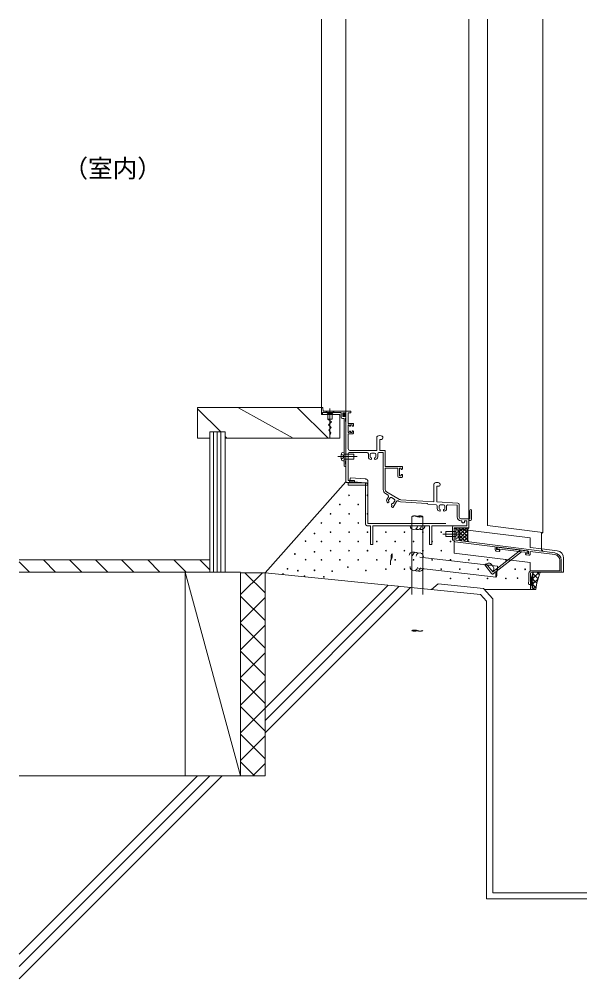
# Model space of a CAD drawing. Units: millimetres, scale not verified. Extents: x -1420 to 1420, y -983 to 983.
# Drawn here: x -457 to -2, y -563 to 217 of the extents above; entities that cross this region are included whole.
import ezdxf
from ezdxf.enums import TextEntityAlignment as Align

# ---------------------------------------------------------------- set-up
doc = ezdxf.new("R2010")
doc.units = ezdxf.units.MM
doc.header["$LTSCALE"] = 5
doc.linetypes.add('USER1', pattern=[50.8, 31.75, -6.35, 6.35, -6.35])
doc.linetypes.add('USER2', pattern=[19.05, 12.7, -6.35])
for name, color, linetype, lineweight in [('0-2_KUTAI', 3, 'Continuous', 18), ('0-3_BOUSUI', 1, 'Continuous', 18), ('0-4_HATCH', 9, 'Continuous', 18), ('0-5_MOJI', 7, 'Continuous', 18), ('0-7_ZATU', 6, 'Continuous', 18)]:
    doc.layers.add(name, color=color, linetype=linetype, lineweight=lineweight)
doc.styles.add('ＭＳ ゴシック', font='')
doc.styles.get('ＭＳ ゴシック').set_extended_font_data('MS Gothic')

msp = doc.modelspace()

# ---------------------------------------------------------------- linework, layer by layer
at = {"layer": '0-2_KUTAI'}
for p, q in [((-257.456, -232.648), (-257.456, -397.648)), ((-82.431, -250.151), (-257.456, -232.648)), ((-79.273, -246.189), (-37.456, -246.189)), ((-82.431, -250.151), (-77.456, -255.648)), ((-77.456, -497.648), (-77.456, -255.648)), ((-257.456, -397.648), (-457.456, -397.648)), ((-77.456, -497.648), (457.544, -497.648))]:
    msp.add_line(p, q, dxfattribs=at)
at = {"layer": '0-3_BOUSUI'}
msp.add_lwpolyline([(457.544, -492.648), (-72.456, -492.648), (-72.456, -253.721), (-80.017, -245.367), (-116.76, -241.693), (-122.233, -246.17)], dxfattribs=at)
at = {"layer": '0-4_HATCH'}
for p, q in [((-277.456, -250.395), (-259.709, -232.648)), ((-257.456, -249.047), (-273.856, -232.648)), ((-39.744, -232.699), (-39.21, -232.165)), ((-39.744, -237.189), (-34.72, -232.165)), ((-35.538, -237.479), (-39.744, -233.273)), ((-34.372, -234.155), (-36.362, -232.165)), ((-39.744, -241.68), (-35.536, -237.471)), ((-36.505, -241.002), (-39.744, -237.763)), ((-257.456, -342.648), (-157.456, -242.648)), ((-257.456, -352.648), (-148.365, -243.557)), ((-257.456, -362.648), (-139.274, -244.466)), ((-37.247, -244.75), (-39.744, -242.253)), ((-39.744, -246.17), (-37.022, -243.447)), ((-257.456, -271.498), (-277.456, -251.498)), ((-277.456, -272.845), (-257.456, -252.845)), ((-257.456, -293.949), (-277.456, -273.949)), ((-277.456, -295.296), (-257.456, -275.296)), ((-257.456, -316.399), (-277.456, -296.399)), ((-277.456, -317.747), (-257.456, -297.747)), ((-257.456, -338.85), (-277.456, -318.85)), ((-277.456, -340.197), (-257.456, -320.197)), ((-257.456, -361.301), (-277.456, -341.301)), ((-277.456, -362.648), (-257.456, -342.648)), ((-257.456, -383.751), (-277.456, -363.751)), ((-277.456, -385.099), (-257.456, -365.099)), ((-266.01, -397.648), (-277.456, -386.202)), ((-267.555, -397.648), (-257.456, -387.549)), ((-457.456, -552.648), (-302.456, -397.648)), ((-457.456, -542.648), (-312.456, -397.648)), ((-457.456, -562.648), (-292.456, -397.648))]:
    msp.add_line(p, q, dxfattribs=at)
at = {"layer": '0-7_ZATU'}
for p, q in [((-211.742, 217.352), (-211.742, -98.165)), ((-191.742, -101.665), (-191.742, 217.352)), ((-91.742, -192.635), (-91.742, 217.352)), ((-76.742, -194.22), (-76.742, 217.352)), ((-31.742, -199.746), (-31.742, 217.352)), ((-211.742, -98.165), (-312.454, -98.165)), ((-312.454, -123.165), (-312.454, -98.165)), ((-293.607, -118.165), (-312.454, -99.319)), ((-234.561, -123.165), (-279.662, -98.165)), ((-206.327, -123.165), (-231.327, -98.165)), ((-211.742, -98.165), (-211.742, -103.965)), ((-211.742, -98.707), (-211.742, -103.465)), ((-210.242, -101.165), (-210.667, -98.618)), ((-191.742, -101.165), (-210.242, -101.165)), ((-191.742, -101.165), (-191.742, -102.165)), ((-188.242, -101.165), (-191.242, -101.165)), ((-211.742, -103.965), (-196.742, -103.965)), ((-210.742, -102.265), (-210.742, -103.465)), ((-195.542, -102.265), (-210.742, -102.265)), ((-196.742, -104.466), (-197.243, -103.965)), ((-196.742, -123.165), (-196.742, -103.965)), ((-195.542, -102.265), (-195.542, -106.165)), ((-193.242, -107.165), (-194.542, -107.165)), ((-194.242, -104.773), (-192.134, -102.665)), ((-192.242, -102.665), (-194.242, -102.665)), ((-194.242, -103.359), (-193.548, -102.665)), ((-194.242, -102.665), (-194.242, -105.665)), ((-191.742, -105.223), (-194.242, -102.723)), ((-192.714, -105.665), (-194.242, -104.138)), ((-194.128, -105.665), (-194.242, -105.552)), ((-191.742, -105.665), (-194.242, -105.665)), ((-193.719, -105.665), (-191.742, -103.688)), ((-193.242, -107.165), (-193.242, -145.665)), ((-191.742, -103.809), (-192.886, -102.665)), ((-192.305, -105.665), (-191.742, -105.102)), ((-192.042, -107.165), (-192.042, -109.665)), ((-191.742, -101.665), (-191.742, -158.665)), ((-191.742, -105.665), (-191.742, -106.865)), ((-188.242, -102.665), (-190.042, -102.665)), ((-190.042, -102.665), (-190.042, -111.165)), ((-187.742, -101.665), (-187.742, -102.165)), ((-191.742, -109.965), (-191.742, -141.365)), ((-186.242, -111.165), (-190.042, -111.165)), ((-190.042, -112.365), (-190.042, -118.465)), ((-189.042, -112.365), (-190.042, -112.365)), ((-189.042, -112.365), (-189.042, -112.865)), ((-186.742, -112.365), (-186.742, -113.565)), ((-186.242, -113.565), (-186.742, -113.565)), ((-185.742, -111.665), (-185.742, -113.065)), ((-312.454, -123.165), (-302.456, -123.165)), ((-302.456, -118.165), (-302.456, -232.158)), ((-302.456, -118.165), (-289.956, -118.165)), ((-299.456, -118.165), (-299.456, -232.158)), ((-296.456, -118.165), (-296.456, -232.158)), ((-293.456, -118.165), (-293.456, -232.158)), ((-289.956, -232.158), (-289.956, -118.165)), ((-288.61, -123.165), (-289.956, -121.819)), ((-196.742, -123.165), (-289.956, -123.165)), ((-189.042, -118.465), (-190.042, -118.465)), ((-190.042, -119.665), (-190.042, -131.665)), ((-186.242, -119.665), (-190.042, -119.665)), ((-189.042, -117.965), (-189.042, -118.465)), ((-188.042, -117.465), (-188.542, -117.465)), ((-188.042, -117.465), (-188.042, -118.465)), ((-186.742, -118.465), (-188.042, -118.465)), ((-186.742, -117.265), (-186.742, -118.465)), ((-186.242, -117.265), (-186.742, -117.265)), ((-185.742, -117.765), (-185.742, -119.165)), ((-166.742, -122.567), (-166.742, -133.165)), ((-164.242, -124.165), (-164.242, -133.165)), ((-162.742, -124.165), (-164.242, -124.165)), ((-161.742, -122.567), (-161.742, -123.165)), ((-194.361, -134.763), (-193.242, -134.665)), ((-193.242, -134.665), (-193.242, -141.665)), ((-190.092, -135.865), (-190.092, -157.515)), ((-174.542, -134.865), (-189.092, -134.865)), ((-166.742, -133.165), (-188.542, -133.165)), ((-173.542, -135.865), (-173.542, -138.465)), ((-172.042, -136.365), (-172.042, -138.265)), ((-168.442, -135.365), (-171.042, -135.365)), ((-171.042, -139.448), (-171.042, -139.965)), ((-168.442, -139.965), (-168.442, -139.448)), ((-167.442, -138.265), (-167.442, -136.365)), ((-165.942, -138.465), (-165.942, -135.865)), ((-161.442, -134.865), (-164.942, -134.865)), ((-160.242, -133.165), (-164.242, -133.165)), ((-161.442, -134.865), (-161.442, -165.016)), ((-159.742, -133.665), (-159.742, -146.165)), ((-194.361, -141.567), (-193.242, -141.665)), ((-192.242, -146.165), (-192.742, -146.165)), ((-192.042, -141.665), (-192.042, -144.165)), ((-191.742, -144.465), (-191.742, -145.665)), ((-146.242, -146.165), (-159.742, -146.165)), ((-159.742, -147.465), (-159.742, -165.016)), ((-149.542, -147.465), (-159.742, -147.465)), ((-149.542, -147.465), (-149.542, -154.165)), ((-146.742, -147.465), (-146.742, -148.665)), ((-145.742, -146.665), (-145.742, -148.165)), ((-146.242, -155.165), (-148.542, -155.165)), ((-146.742, -153.865), (-148.242, -153.865)), ((-146.242, -148.665), (-146.742, -148.665)), ((-146.742, -152.665), (-146.742, -153.865)), ((-146.242, -152.665), (-146.742, -152.665)), ((-145.742, -153.165), (-145.742, -154.665)), ((-191.742, -158.665), (-257.456, -232.648)), ((-185.242, -159.165), (-191.242, -159.165)), ((-185.242, -157.515), (-190.092, -157.515)), ((-184.742, -158.015), (-184.742, -158.665)), ((-120.242, -160.567), (-120.242, -174.884)), ((-117.742, -162.165), (-117.742, -175.04)), ((-116.242, -162.165), (-117.742, -162.165)), ((-115.242, -160.567), (-115.242, -161.165)), ((-159.606, -168.212), (-157.532, -169.422)), ((-158.75, -166.744), (-148.152, -172.926)), ((-157.172, -170.79), (-158.427, -172.942)), ((-152.46, -172.834), (-154.706, -171.523)), ((-156.074, -171.883), (-157.031, -173.525)), ((-156.763, -175.05), (-157.024, -175.497)), ((-154.778, -176.807), (-154.518, -176.36)), ((-154.616, -178.514), (-154.166, -177.743)), ((-154.598, -177.491), (-154.166, -177.743)), ((-154.004, -179.45), (-154.436, -179.198)), ((-153.321, -179.27), (-150.608, -174.619)), ((-153.058, -175.842), (-152.1, -174.201)), ((-149.24, -174.259), (-149.008, -174.395)), ((-147.375, -174.891), (-126.119, -176.22)), ((-147.269, -173.195), (-120.242, -174.884)), ((-125.242, -176.876), (-118.48, -177.299)), ((-117.742, -175.04), (-100.68, -176.107)), ((-117.542, -178.297), (-117.542, -180.465)), ((-116.042, -178.365), (-116.042, -180.265)), ((-112.442, -177.365), (-115.042, -177.365)), ((-111.442, -180.265), (-111.442, -178.365)), ((-109.942, -180.465), (-109.942, -178.295)), ((-108.88, -177.297), (-101.442, -177.762)), ((-101.442, -177.762), (-101.442, -187.165)), ((-99.742, -177.105), (-99.742, -187.165)), ((-115.042, -181.448), (-115.042, -181.965)), ((-112.442, -181.965), (-112.442, -181.448)), ((-91.092, -181.915), (-91.092, -188.665)), ((-89.592, -181.915), (-89.592, -189.165)), ((-93.442, -194.515), (-104.242, -194.515)), ((-91.092, -188.665), (-98.242, -188.665)), ((-97.442, -190.365), (-98.242, -190.365)), ((-97.442, -190.365), (-97.442, -191.515)), ((-95.942, -192.015), (-96.942, -192.015)), ((-95.442, -190.365), (-95.442, -191.515)), ((-93.442, -190.365), (-95.442, -190.365)), ((-93.442, -190.365), (-93.442, -194.515)), ((-91.742, -190.165), (-91.742, -195.665)), ((-90.592, -190.165), (-91.742, -190.165)), ((-31.742, -199.746), (-76.742, -194.22)), ((-105.242, -195.515), (-105.242, -205.665)), ((-103.742, -196.165), (-103.742, -205.665)), ((-92.242, -196.165), (-103.742, -196.165)), ((-103.742, -196.665), (-103.742, -206.442)), ((-103.042, -196.165), (-103.242, -196.165)), ((-102.542, -196.665), (-102.542, -205.725)), ((-102.542, -197.694), (-102.542, -204.694)), ((-101.423, -197.792), (-102.542, -197.694)), ((-99.742, -202.173), (-93.734, -196.165)), ((-99.742, -199.345), (-96.562, -196.165)), ((-99.742, -206.509), (-99.742, -196.165)), ((-99.742, -196.516), (-99.391, -196.165)), ((-92.742, -203.382), (-99.742, -196.382)), ((-99.742, -205.002), (-92.742, -198.002)), ((-92.742, -206.21), (-99.742, -199.21)), ((-94.646, -207.135), (-99.742, -202.039)), ((-98.565, -206.654), (-92.742, -200.83)), ((-92.742, -200.553), (-97.13, -196.165)), ((-92.742, -197.725), (-94.302, -196.165)), ((-91.742, -196.165), (-92.742, -197.165)), ((-31.742, -199.746), (-32.742, -200.746)), ((-32.742, -200.746), (-32.742, -213.858)), ((-104.242, -206.165), (-104.742, -206.165)), ((-70.542, -211.578), (-102.869, -207.434)), ((-101.423, -204.596), (-102.542, -204.694)), ((-21.979, -216.494), (-102.106, -206.221)), ((-97.87, -206.739), (-99.742, -204.867)), ((-96.046, -206.963), (-92.742, -203.659)), ((-93.527, -207.272), (-92.742, -206.487)), ((-70.542, -211.578), (-70.542, -213.925)), ((-67.306, -215.22), (-69.669, -214.917)), ((-43.242, -215.078), (-69.242, -211.745)), ((-69.242, -211.745), (-69.242, -213.761)), ((-67.178, -214.026), (-69.242, -213.761)), ((-66.742, -214.522), (-66.742, -214.724)), ((-45.742, -217.342), (-45.742, -217.544)), ((-43.069, -218.327), (-45.306, -218.04)), ((-43.242, -217.095), (-45.178, -216.847)), ((-43.242, -215.078), (-43.242, -217.095)), ((-41.942, -215.245), (-41.942, -217.335)), ((-22.044, -217.796), (-41.942, -215.245)), ((-32.742, -213.858), (-31.742, -214.858)), ((-20.011, -214.749), (-32.457, -213.221)), ((-457.456, -222.158), (-302.456, -222.158)), ((-449.026, -232.158), (-457.456, -223.728)), ((-427.813, -232.158), (-437.813, -222.158)), ((-406.6, -232.158), (-416.6, -222.158)), ((-385.386, -232.158), (-395.386, -222.158)), ((-364.173, -232.158), (-374.173, -222.158)), ((-342.96, -232.158), (-352.96, -222.158)), ((-321.747, -232.158), (-331.747, -222.158)), ((-302.456, -230.236), (-310.533, -222.158)), ((-17.942, -222.458), (-17.942, -230.965)), ((-16.742, -222.445), (-16.742, -231.665)), ((-14.742, -232.165), (-14.742, -220.704)), ((-277.456, -232.158), (-457.456, -232.158)), ((-322.456, -232.158), (-322.456, -397.648)), ((-277.456, -397.648), (-322.456, -232.158)), ((-277.456, -232.648), (-277.456, -397.648)), ((-257.456, -232.648), (-277.456, -232.648)), ((-257.456, -397.648), (-257.456, -232.648)), ((-42.944, -239.451), (-42.944, -232.965)), ((-39.744, -232.165), (-41.744, -246.189)), ((-41.744, -241.665), (-41.744, -233.165)), ((-39.744, -246.189), (-41.744, -233.165)), ((-17.942, -230.965), (-40.944, -230.965)), ((-17.242, -232.165), (-40.744, -232.165)), ((-39.744, -232.165), (-39.744, -246.189)), ((-14.742, -232.165), (-31.401, -232.165)), ((-43.244, -240.165), (-43.244, -241.665)), ((-41.744, -241.665), (-41.744, -246.189)), ((-42.244, -242.165), (-42.744, -242.165))]:
    msp.add_line(p, q, dxfattribs=at)
at = {"layer": '0-7_ZATU', "linetype": 'USER2'}
for p, q in [((-206.492, -103.165), (-208.242, -101.165)), ((-208.242, -101.165), (-201.242, -101.165)), ((-202.992, -103.165), (-201.242, -101.165)), ((-206.492, -103.165), (-202.992, -103.165)), ((-206.492, -107.832), (-206.492, -103.165)), ((-202.992, -107.832), (-202.992, -103.165)), ((-205.992, -112.232), (-203.792, -114.432)), ((-203.792, -114.432), (-205.692, -116.632)), ((-195.617, -136.165), (-193.902, -137.02)), ((-195.617, -140.165), (-193.902, -139.31)), ((-193.293, -138.165), (-193.902, -137.02)), ((-193.293, -138.165), (-193.902, -139.31)), ((-193.242, -136.165), (-185.242, -136.165)), ((-193.242, -140.165), (-185.242, -140.165)), ((-185.242, -136.165), (-185.242, -140.165)), ((-188.742, -158.415), (-187.979, -155.415)), ((-187.979, -155.415), (-175.786, -156.368)), ((-189.942, -159.415), (-175.942, -159.415)), ((-189.942, -161.415), (-189.942, -159.415)), ((-189.942, -161.415), (-175.942, -161.415)), ((-188.742, -158.415), (-175.942, -159.415)), ((-175.942, -192.515), (-175.942, -159.415)), ((-175.942, -161.415), (-173.942, -161.415)), ((-173.942, -158.362), (-173.942, -192.515)), ((-138.308, -186.847), (-138.308, -279.596)), ((-129.308, -186.847), (-129.308, -279.596)), ((-173.942, -192.515), (-93.442, -192.515)), ((-173.942, -194.515), (-171.842, -194.515)), ((-171.842, -194.515), (-171.842, -209.515)), ((-169.842, -194.515), (-123.842, -194.515)), ((-169.842, -194.515), (-169.842, -209.515)), ((-123.842, -194.515), (-123.842, -209.515)), ((-121.842, -194.515), (-121.842, -209.515)), ((-93.442, -194.515), (-121.842, -194.515)), ((-93.442, -192.515), (-93.442, -194.515)), ((-102.542, -199.194), (-110.542, -199.194)), ((-110.542, -199.194), (-110.542, -203.194)), ((-103.742, -196.631), (-41.942, -204.219)), ((-103.742, -216.781), (-103.742, -196.665)), ((-102.491, -201.194), (-101.882, -200.049)), ((-102.491, -201.194), (-101.882, -202.339)), ((-100.167, -199.194), (-101.882, -200.049)), ((-100.167, -203.194), (-101.882, -202.339)), ((-171.842, -209.515), (-169.842, -209.515)), ((-123.842, -209.515), (-121.842, -209.515)), ((-102.542, -203.194), (-110.542, -203.194)), ((-41.942, -212.056), (-41.942, -204.219)), ((-68.649, -227.251), (-154.353, -217.127)), ((-103.742, -216.781), (-41.942, -224.369)), ((-72.454, -231.874), (-49.553, -213.981)), ((-71.942, -233.504), (-49.09, -215.65)), ((-43.932, -214.671), (-69.242, -211.564)), ((-68.941, -213.213), (-68.746, -211.625)), ((-44.127, -216.259), (-68.941, -213.213)), ((-43.932, -214.671), (-44.127, -216.259)), ((-32.457, -213.221), (-41.942, -212.056)), ((-69.704, -236.189), (-155.408, -226.065)), ((-78.887, -226.24), (-77.626, -225.255)), ((-72.454, -231.874), (-77.626, -225.255)), ((-41.942, -224.369), (-41.942, -231.233)), ((-73.346, -233.332), (-78.887, -226.24))]:
    msp.add_line(p, q, dxfattribs=at)
at = {"layer": '0-7_ZATU', "linetype": 'USER1'}
for p, q in [((-204.742, -99.106), (-204.742, -123.291)), ((-198.342, -138.165), (-182.742, -138.165)), ((-97.442, -201.194), (-113.042, -201.194))]:
    msp.add_line(p, q, dxfattribs=at)
at = {"layer": '0-7_ZATU', "linetype": 'USER2'}
for points in [[(-202.992, -107.832), (-206.492, -107.832), (-203.492, -110.032), (-205.992, -112.232)], [(-205.692, -116.632), (-204.092, -118.832), (-204.742, -121.165)]]:
    msp.add_lwpolyline(points, dxfattribs=at)
at = {"layer": '0-7_ZATU'}
for points in [[(-186.742, -112.365), (-188.042, -112.365), (-188.042, -113.365), (-188.542, -113.365)], [(-146.742, -147.465), (-148.242, -147.465), (-148.242, -153.865)], [(-92.742, -197.165), (-92.742, -206.491), (-91.742, -207.491)]]:
    msp.add_lwpolyline(points, dxfattribs=at)
for centre in [(-189.242, -169.665), (-174.242, -169.665), (-196.742, -177.165), (-196.742, -177.165), (-181.742, -177.165), (-204.242, -184.665), (-204.242, -184.665), (-189.242, -184.665), (-189.242, -184.665), (-174.242, -184.665), (-211.742, -192.165), (-211.742, -192.165), (-196.742, -192.165), (-196.742, -192.165), (-181.742, -192.165), (-217.41, -200.631), (-217.41, -200.631), (-204.242, -199.665), (-204.242, -199.665), (-189.242, -199.665), (-174.242, -199.665), (-159.242, -199.665), (-144.242, -199.665), (-129.242, -199.665), (-114.242, -199.665), (-224.557, -206.939), (-224.557, -206.939), (-211.742, -207.165), (-211.742, -207.165), (-196.742, -207.165), (-196.742, -207.165), (-181.742, -207.165), (-166.742, -207.165), (-151.742, -207.165), (-136.742, -207.165), (-121.742, -207.165), (-106.742, -207.165), (-233.352, -217.376), (-233.352, -217.376), (-217.41, -215.631), (-217.41, -215.631), (-204.242, -214.665), (-204.242, -214.665), (-189.242, -214.665), (-189.242, -214.665), (-174.242, -214.665), (-159.242, -214.665), (-144.242, -214.665), (-129.242, -214.665), (-114.242, -214.665), (-224.557, -221.939), (-224.557, -221.939), (-211.742, -222.165), (-211.742, -222.165), (-196.742, -222.165), (-196.742, -222.165), (-181.742, -222.165), (-181.742, -222.165), (-166.742, -222.165), (-151.742, -222.165), (-136.742, -222.165), (-121.742, -222.165), (-106.742, -222.165), (-91.742, -222.165), (-76.742, -222.165), (-61.742, -222.165), (-242.945, -233.733), (-242.945, -233.733), (-239.242, -229.429), (-239.242, -229.429), (-230.954, -230.913), (-230.954, -230.913), (-217.41, -230.631), (-217.41, -230.631), (-203.02, -231.336), (-203.02, -231.336), (-190.181, -227.952), (-190.181, -227.952), (-175.509, -230.772), (-175.509, -230.772), (-159.242, -229.665), (-144.242, -229.665), (-129.242, -229.665), (-114.242, -229.665), (-99.242, -229.665), (-84.242, -229.665), (-69.242, -229.665), (-54.242, -229.665), (-46.001, -229.807), (-46.001, -229.807), (-225.451, -235.284), (-225.451, -235.284), (-209.791, -235.848), (-209.791, -235.848), (-106.742, -237.165), (-91.742, -237.165), (-76.742, -237.165), (-61.742, -237.165), (-52.178, -237.03), (-52.178, -237.03)]:
    msp.add_circle(centre, 0.3, dxfattribs=at)
for centre, radius, start, end in [((-211.201, -98.707), 0.541, 9.46232, 180), ((-191.242, -101.665), 0.5, 90, 180), ((-188.242, -101.665), 0.5, 0, 90), ((-211.242, -103.465), 0.5, 180, 0), ((-194.542, -106.165), 1, 180, 270), ((-192.242, -102.165), 0.5, 270, 0), ((-192.042, -106.865), 0.3, 270, 0), ((-188.242, -102.165), 0.5, 270, 0), ((-192.042, -109.965), 0.3, 0, 90), ((-188.542, -112.865), 0.5, 180, 270), ((-186.242, -111.665), 0.5, 0, 90), ((-186.242, -113.065), 0.5, 270, 0), ((-188.542, -117.965), 0.5, 90, 180), ((-186.242, -117.765), 0.5, 0, 90), ((-186.242, -119.165), 0.5, 270, 0), ((-165.742, -122.567), 1, 120.00073, 180), ((-164.242, -125.165), 4, 59.99999, 120.00001), ((-162.742, -123.165), 1, 270, 0), ((-162.742, -122.567), 1, 0, 59.99927), ((-188.542, -131.665), 1.5, 180, 270), ((-186.842, -138.165), 9, 164.11939, 195.881), ((-194.248, -136.058), 1.3, 95.00428, 164.11932), ((-189.092, -135.865), 1, 90, 180), ((-174.542, -135.865), 1, 0, 90), ((-171.542, -138.465), 2, 180, 270), ((-171.042, -136.365), 1, 90, 180), ((-171.042, -138.265), 1, 180, 260.40392), ((-171.542, -139.965), 0.5, 270, 0), ((-171.242, -139.448), 0.2, 0, 80.41522), ((-168.442, -136.365), 1, 0, 90), ((-168.242, -139.448), 0.2, 99.61303, 180), ((-167.942, -139.965), 0.5, 180, 270), ((-168.442, -138.265), 1, 279.59043, 0), ((-167.942, -138.465), 2, 270, 0), ((-164.942, -135.865), 1, 90, 180), ((-160.242, -133.665), 0.5, 0, 90), ((-194.248, -140.272), 1.3, 195.88026, 265.0001), ((-192.742, -145.665), 0.5, 180, 270), ((-192.242, -145.665), 0.5, 270, 0), ((-192.042, -141.365), 0.3, 270, 0), ((-192.042, -144.465), 0.3, 0, 90), ((-146.242, -146.665), 0.5, 0, 90), ((-146.242, -148.165), 0.5, 270, 0), ((-148.542, -154.165), 1, 180, 270), ((-146.242, -153.165), 0.5, 0, 90), ((-146.242, -154.665), 0.5, 270, 359.99771), ((-191.242, -158.665), 0.5, 180, 270), ((-185.242, -158.015), 0.5, 0, 90), ((-185.242, -158.665), 0.5, 270, 359.99885), ((-119.242, -160.567), 1, 119.99987, 180), ((-117.742, -163.165), 4, 59.99994, 120.00129), ((-116.242, -161.165), 1, 269.99427, 359.99943), ((-116.242, -160.567), 1, 0, 59.99985), ((-157.742, -165.016), 3.7, 180, 239.74255), ((-157.742, -165.016), 2, 180, 239.74209), ((-158.036, -170.286), 1, 329.74422, 59.74216), ((-155.21, -172.387), 1, 59.74711, 149.74422), ((-156.7, -173.949), 2, 149.74422, 239.74202), ((-157.456, -175.245), 0.5, 239.74769, 329.73779), ((-156.167, -174.028), 1, 149.74422, 230.14711), ((-156.936, -174.95), 0.2, 329.72912, 50.17242), ((-154.346, -177.059), 0.5, 149.73201, 239.74191), ((-154.184, -178.766), 0.5, 149.73779, 239.73779), ((-154.345, -176.461), 0.2, 69.32659, 149.74356), ((-153.921, -175.338), 1, 249.34135, 329.74274), ((-153.753, -179.018), 0.5, 239.74769, 329.74769), ((-152.964, -173.697), 1, 329.74323, 59.74216), ((-149.744, -175.123), 1, 59.73985, 149.7448), ((-147.144, -171.199), 3.7, 239.74347, 266.42367), ((-147.144, -171.199), 2, 239.74364, 266.42358), ((-126.182, -177.218), 1, 20.00073, 86.42796), ((-118.542, -178.297), 1, 0, 86.42259), ((-115.042, -178.365), 1, 90, 180), ((-112.442, -178.365), 1, 0, 90), ((-108.942, -178.295), 1, 86.42259, 180), ((-100.742, -177.105), 1, 0, 86.42259), ((-115.542, -180.465), 2, 180, 270), ((-115.042, -180.265), 1, 180, 260.40957), ((-115.542, -181.965), 0.5, 270, 0), ((-115.242, -181.448), 0.2, 0, 80.38697), ((-112.242, -181.448), 0.2, 99.58478, 180), ((-111.942, -181.965), 0.5, 180, 270), ((-112.442, -180.265), 1, 279.59608, 0), ((-111.942, -180.465), 2, 270, 0), ((-98.242, -187.165), 3.2, 180, 270), ((-98.242, -187.165), 1.5, 180, 270), ((-90.342, -181.915), 0.75, 0, 180), ((-136.485, -194.515), 3, 180, 0), ((-133.564, -194.515), 3, 240.86831, 0), ((-130.643, -194.515), 3, 240.86831, 0), ((-104.242, -195.515), 1, 90, 180), ((-96.942, -191.515), 0.5, 180, 270), ((-95.942, -191.515), 0.5, 270, 0), ((-90.592, -189.165), 1, 270, 0), ((-103.242, -196.665), 0.5, 90, 180), ((-103.042, -196.665), 0.5, 0, 90), ((-101.536, -199.087), 1.3, 15.88068, 84.99572), ((-108.942, -201.194), 9, 344.1191, 15.88078), ((-92.242, -195.665), 0.5, 270, 0), ((-104.742, -205.665), 0.5, 180, 270), ((-104.242, -205.665), 0.5, 270, 0), ((-102.742, -206.442), 1, 180.00057, 262.69786), ((-102.042, -205.725), 0.5, 180.00229, 262.70357), ((-101.536, -203.301), 1.3, 274.9999, 344.11974), ((-137.282, -218.789), 3, 55.89508, 173.26306), ((-134.543, -219.113), 3, 55.89508, 173.26306), ((-131.804, -219.436), 3, 353.26306, 173.26306), ((-69.542, -213.925), 1, 180.00057, 262.69788), ((-67.242, -214.724), 0.5, 262.6922, 359.99656), ((-67.242, -214.522), 0.5, 359.99771, 82.70342), ((-45.242, -217.342), 0.5, 82.70328, 180.00229), ((-45.242, -217.544), 0.5, 180.00229, 262.69249), ((-42.942, -217.335), 1, 262.69227, 359.99885), ((-22.642, -222.458), 4.7, 359.99878, 82.69384), ((-22.742, -222.445), 6, 0, 82.6941), ((-20.742, -220.704), 6, 0, 83.00004), ((-75.672, -227.756), 3, 18.16085, 128), ((-136.554, -227.938), 3, 173.26306, 353.26306), ((-134.256, -228.209), 3, 240.58007, 353.26306), ((-131.959, -228.481), 3, 240.58007, 353.26306), ((-74.418, -229.361), 3, 308, 128), ((-40.944, -232.965), 2, 90, 180), ((-40.744, -233.165), 1, 90, 180), ((13.681, -252.881), 51.573, 156.3165, 172.54451), ((-17.242, -231.665), 0.5, 270, 0), ((-43.945, -239.451), 1, 314.44046, 0.00346), ((-42.744, -241.665), 0.5, 180, 270), ((-42.244, -241.665), 0.5, 270, 0)]:
    msp.add_arc(centre, radius, start, end, dxfattribs=at)
at = {"layer": '0-7_ZATU', "linetype": 'USER2'}
for centre, radius, start, end in [((-175.942, -161.415), 2, 0, 90), ((-175.942, -158.362), 2, 0, 85.53284), ((-136.058, -192.409), 6, 67.97569, 112.02431), ((-131.558, -192.409), 6, 67.97569, 112.02431), ((-131.558, -181.285), 6, 247.97569, 292.02431), ((-173.942, -192.515), 2, 180, 270), ((-149.093, -220.014), 6, 151.23874, 195.28737), ((-160.14, -218.709), 6, 331.23874, 15.28737), ((-149.621, -224.483), 6, 151.23874, 195.28737), ((-72.558, -232.716), 1, 218, 308), ((-63.917, -234.607), 6, 151.23874, 195.28737), ((-74.964, -233.302), 6, 331.23874, 15.28737), ((-74.436, -228.833), 6, 331.23874, 15.28737), ((-136.058, -285.158), 6, 67.97569, 112.02431), ((-136.058, -274.034), 6, 247.97569, 292.02431), ((-131.558, -274.034), 6, 247.97569, 292.02431)]:
    msp.add_arc(centre, radius, start, end, dxfattribs=at)

# ---------------------------------------------------------------- texts
at = {"layer": '0-5_MOJI', "style": 'ＭＳ ゴシック'}
msp.add_text('（室内）', height=14.66, dxfattribs=at).set_placement((-421.448, 84.342), align=Align.BOTTOM_LEFT)

doc.saveas('drawing.dxf')
